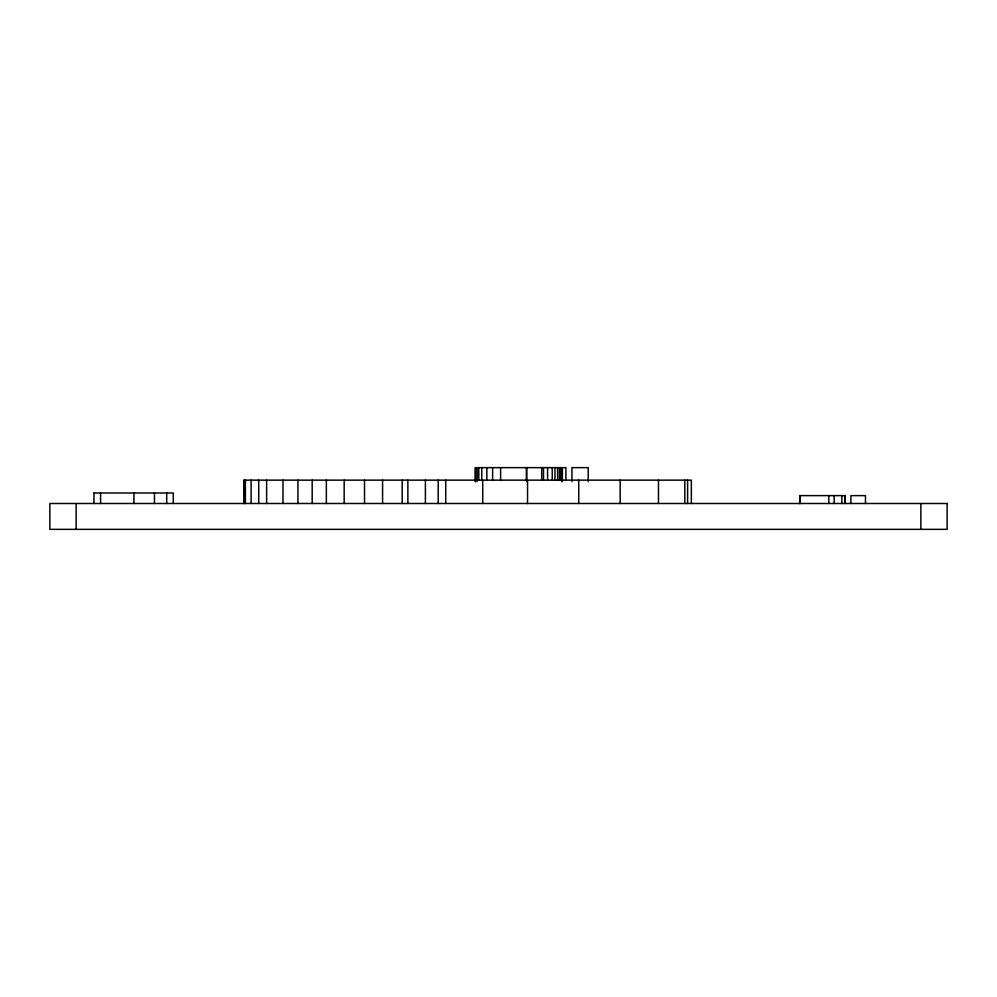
<?xml version="1.0" encoding="UTF-8"?>
<svg xmlns="http://www.w3.org/2000/svg" width="997" height="997" viewBox="0 0 997 997"><rect width="100%" height="100%" fill="white"/><g stroke="black" fill="none" stroke-linecap="round" stroke-linejoin="round"><path stroke-width="1.5" d="M93.917 492.992L173.266 492.992L173.266 503.497M920.867 503.497L920.867 529.357M865.471 503.497L865.471 495.621L850.89 495.621L850.89 503.497M845.157 503.497L845.157 495.621L799.793 495.621L799.793 503.497M844.995 495.621L844.995 503.497M841.879 495.621L841.879 503.497M834.153 495.621L834.153 503.497M828.819 495.621L828.819 503.497M800.03 495.621L800.03 503.497M799.943 495.621L799.943 503.497M691.357 503.497L691.357 480.143L243.841 480.143L243.841 503.497M687.606 480.143L687.606 503.497M684.802 480.143L684.802 503.497M658.481 480.143L658.481 503.497M620.159 480.143L620.159 503.497M588.218 481.588L588.218 467.643L571.954 467.643L571.954 481.588M578.746 480.143L578.746 503.497M565.897 480.143L565.897 467.643L475.295 467.643L475.295 481.588M562.37 467.643L562.37 481.588M561.747 467.643L561.747 481.588M561.323 467.643L561.323 480.143M560.825 467.643L560.825 480.143M559.442 467.643L559.442 480.143M557.61 467.643L557.61 480.143M554.98 467.643L554.98 480.143M552.238 467.643L552.238 480.143M547.59 467.643L547.59 480.143M543.49 467.643L543.49 480.143M541.707 467.643L541.707 480.143M527.538 480.143L527.538 503.497M526.802 467.643L526.802 481.588M526.354 467.643L526.354 480.143M500.606 467.643L500.606 480.143M492.618 467.643L492.618 480.143M486.86 467.643L486.86 480.143M482.735 480.143L482.735 503.497M481.75 467.643L481.75 480.143M478.784 467.643L478.784 480.143M477.139 467.643L477.139 481.588M475.532 467.643L475.532 481.588M445.734 480.143L445.734 503.497M438.206 480.143L438.206 503.497M425.395 480.143L425.395 503.497M407.873 480.143L407.873 503.497M402.19 480.143L402.19 503.497M382.586 480.143L382.586 503.497M364.516 480.143L364.516 503.497M344.164 480.143L344.164 503.497M326.355 480.143L326.355 503.497M312.186 480.143L312.186 503.497M297.929 480.143L297.929 503.497M282.986 480.143L282.986 503.497M266.623 480.143L266.623 503.497M258.734 480.143L258.734 503.497M251.107 480.143L251.107 503.497M245.387 480.143L245.387 503.497M244.215 480.143L244.215 503.497M166.711 492.992L166.711 503.497M154.448 492.992L154.448 503.497M133.922 492.992L133.922 503.497M100.585 492.992L100.585 503.497M94.017 492.992L93.917 503.497M76.133 503.497L76.133 529.357M947.15 503.497L49.85 503.497L49.85 529.357L947.15 529.357L947.15 503.497"/></g></svg>
